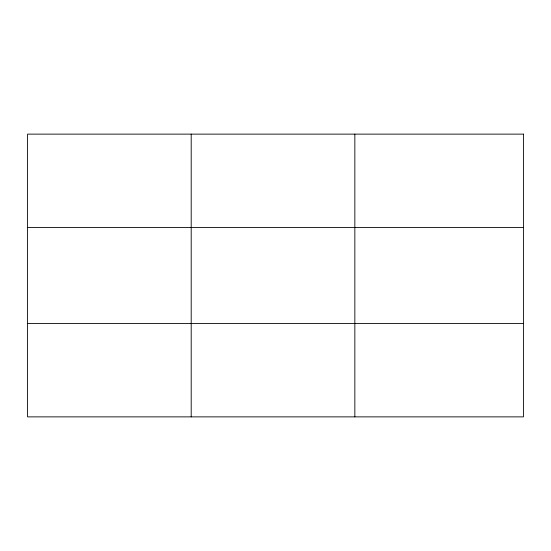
<?xml version="1.0" encoding="UTF-8"?>
<svg xmlns="http://www.w3.org/2000/svg" width="551" height="551" viewBox="0 0 551 551"><rect width="100%" height="100%" fill="white"/><g stroke="black" fill="none" stroke-linecap="round" stroke-linejoin="round"><path stroke-width="0.83" d="M191.197 134.127L191.197 416.873M354.844 134.127L354.844 416.873M27.55 227.432L523.45 227.432M27.55 323.568L523.45 323.568M523.45 134.127L523.45 416.873L27.55 416.873L27.55 134.127L523.45 134.127"/></g></svg>
